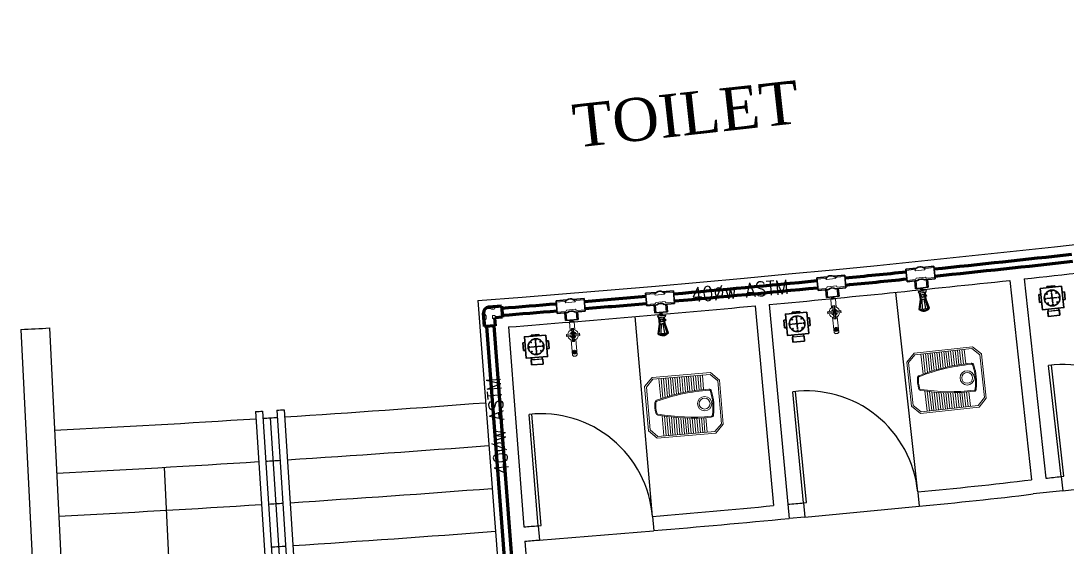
# Model space of a CAD drawing. Header units: metres. Extents: x 159409 to 239023, y 50504 to 95165.
# Drawn here: x 176411 to 177141, y 78708 to 79076 of the extents above; entities that cross this region are included whole.
import ezdxf

# ---------------------------------------------------------------- set-up
doc = ezdxf.new("R2010")
doc.units = ezdxf.units.M
doc.header["$MEASUREMENT"] = 0
doc.linetypes.add('CONTINU', pattern=[0])
for name, color, linetype, lineweight in [('cad-block.com', 7, 'Continuous', 5), ('RJ- ANGLEValve', 1, 'Continuous', 25), ('RJ- D - TEXT', 7, 'Continuous', 20), ('RJ- DRA- FLOOR TRAP', 8, 'Continuous', 30), ('RJ- DRA-WASTE PIPE', 130, 'Continuous', 30), ('RJ- WS - SOLAR HW', 232, 'Continuous', 30), ('RJ- WS- COLD WATER', 152, 'Continuous', 30)]:
    doc.layers.add(name, color=color, linetype=linetype, lineweight=lineweight)
doc.layers.add('TEXT', color=3, linetype='Continuous')
doc.styles.add('DIM', font='times.ttf', dxfattribs={"height": 0.3})
doc.styles.add('RJ', font='romans.shx')

# ---------------------------------------------------------------- blocks, each defined once
blk = doc.blocks.new('A$C48064110')
at = {"lineweight": 5}
for p, q in [((0, 0.467), (0.057, 0.524)), ((0.012, 0.462), (0.062, 0.512)), ((0.057, 0.524), (0.367, 0.524)), ((0.062, 0.512), (0.362, 0.512)), ((0.362, 0.512), (0.412, 0.462)), ((0.367, 0.524), (0.424, 0.467)), ((0, 0.057), (0, 0.467)), ((0.012, 0.062), (0.012, 0.462)), ((0.412, 0.462), (0.412, 0.062)), ((0.424, 0.467), (0.424, 0.057)), ((0.114, 0.4081), (0.012, 0.4081)), ((0.1143, 0.3921), (0.012, 0.3921)), ((0.1148, 0.3761), (0.012, 0.3761)), ((0.3092, 0.3761), (0.412, 0.3761)), ((0.3097, 0.3921), (0.412, 0.3921)), ((0.31, 0.4081), (0.412, 0.4081)), ((0.1155, 0.3601), (0.012, 0.3601)), ((0.1163, 0.3441), (0.012, 0.3441)), ((0.1174, 0.3281), (0.012, 0.3281)), ((0.1186, 0.3121), (0.012, 0.3121)), ((0.1201, 0.2961), (0.012, 0.2961)), ((0.3039, 0.2961), (0.412, 0.2961)), ((0.3054, 0.3121), (0.412, 0.3121)), ((0.3066, 0.3281), (0.412, 0.3281)), ((0.3077, 0.3441), (0.412, 0.3441)), ((0.3085, 0.3601), (0.412, 0.3601)), ((0.1217, 0.2801), (0.012, 0.2801)), ((0.1236, 0.2641), (0.012, 0.2641)), ((0.1256, 0.2481), (0.012, 0.2481)), ((0.1278, 0.2321), (0.012, 0.2321)), ((0.2962, 0.2321), (0.412, 0.2321)), ((0.2984, 0.2481), (0.412, 0.2481)), ((0.3004, 0.2641), (0.412, 0.2641)), ((0.3023, 0.2801), (0.412, 0.2801)), ((0.1302, 0.2161), (0.012, 0.2161)), ((0.1329, 0.2001), (0.012, 0.2001)), ((0.1357, 0.1841), (0.012, 0.1841)), ((0.1387, 0.1681), (0.012, 0.1681)), ((0.1419, 0.1521), (0.012, 0.1521)), ((0.2821, 0.1521), (0.412, 0.1521)), ((0.2853, 0.1681), (0.412, 0.1681)), ((0.2883, 0.1841), (0.412, 0.1841)), ((0.2911, 0.2001), (0.412, 0.2001)), ((0.2938, 0.2161), (0.412, 0.2161)), ((0.1454, 0.1361), (0.012, 0.1361)), ((0.149, 0.1201), (0.012, 0.1201)), ((0.1529, 0.1041), (0.012, 0.1041)), ((0.2711, 0.1041), (0.412, 0.1041)), ((0.275, 0.1201), (0.412, 0.1201)), ((0.2786, 0.1361), (0.412, 0.1361)), ((0.057, 0), (0, 0.057)), ((0.062, 0.012), (0.012, 0.062)), ((0.367, 0), (0.057, 0)), ((0.362, 0.012), (0.062, 0.012)), ((0.412, 0.062), (0.362, 0.012)), ((0.424, 0.057), (0.367, 0))]:
    blk.add_line(p, q, dxfattribs=at)
for radius in [0.05, 0.038]:
    blk.add_circle((0.212, 0.407), radius, dxfattribs=at)
for centre, radius, start, end in [((1.4487, 0.4241), 1.3348, 179.09576, 195.15427), ((0.129, 0.447), 0.015, 90, 187.12502), ((1.4487, 0.4241), 1.3278, 179.07126, 195.17877), ((0.129, 0.447), 0.008, 85.29384, 190.10273), ((0.212, 0.0904), 0.3808, 77.40909, 102.59091), ((0.212, 0.0904), 0.3738, 77.27249, 102.72751), ((-1.0247, 0.4241), 1.3278, 344.82123, 0.92874), ((-1.0247, 0.4241), 1.3348, 344.84573, 0.90424), ((0.295, 0.447), 0.008, 349.89727, 94.70616), ((0.295, 0.447), 0.015, 352.87498, 90), ((0.1752, 0.077), 0.015, 187.12502, 270), ((0.1752, 0.077), 0.008, 184.14731, 273.21794), ((0.2488, 0.077), 0.008, 266.78206, 355.85269), ((0.2488, 0.077), 0.015, 270, 352.87498), ((0.212, 0.3047), 0.2454, 261.38596, 278.61404), ((0.212, 0.3047), 0.2384, 261.24025, 278.75975)]:
    blk.add_arc(centre, radius, start, end, dxfattribs=at)
blk = doc.blocks.new('TRTH')
at = {"color": 42, "ltscale": 8}
for p, q in [((-589.8393, -68.7593), (-589.8393, -67.9795)), ((-589.8193, -68.7593), (-589.8193, -67.9793)), ((-589.8393, -68.7593), (-589.8193, -68.7593)), ((-589.8393, -68.8593), (-589.0393, -68.8593))]:
    blk.add_line(p, q, dxfattribs=at)
blk.add_arc((-589.8193, -68.7593), 0.78, 0, 91.46928, dxfattribs=at)
blk = doc.blocks.new('Floor trap-3')
at = {"layer": 'RJ- DRA- FLOOR TRAP', "color": 8, "lineweight": 0}
for p, q in [((-3.75, 9.09), (-3.75, 12.5)), ((-3.75, 9.09), (3.75, 9.09)), ((-3.75, 9.09), (-3.41, 8.75)), ((-3.41, 8.75), (3.41, 8.75)), ((-3.41, 8.75), (-3.41, 7.5)), ((3.75, 9.09), (3.41, 8.75)), ((3.41, 8.75), (3.41, 7.5)), ((3.75, 9.09), (3.75, 12.5)), ((-7.5, 1.83), (-9, 1.83)), ((7.5, 1.83), (9, 1.83)), ((-7.5, -3.17), (-9, -3.17)), ((7.5, -3.17), (9, -3.17)), ((-2.5, -7.5), (-2.5, -8.32)), ((2.5, -7.5), (2.5, -8.32))]:
    blk.add_line(p, q, dxfattribs=at)
at = {"layer": 'RJ- DRA- FLOOR TRAP', "color": 11, "lineweight": 30}
for p, q in [((-3.64, 0), (3.64, 0)), ((0, 3.64), (0, -3.64))]:
    blk.add_line(p, q, dxfattribs=at)
at = {"layer": 'RJ- DRA- FLOOR TRAP', "color": 126, "lineweight": 30}
blk.add_lwpolyline([(7.5, -7.5), (7.5, 7.5), (-7.5, 7.5), (-7.5, -7.5)], close=True, dxfattribs=at)
blk.add_circle((0, 0), 5.5, dxfattribs=at)
at = {"layer": 'RJ- DRA- FLOOR TRAP', "lineweight": 30, "extrusion": (0, 0, -1)}
for centre, major_axis, start_param, end_param in [((-4.55, 0), (-0.165, 0.165), 3.141593, 9.424778), ((-3.22, 3.22), (0.165, 0.165), 4.712389, 10.995574), ((0, 4.55), (-0.165, 0.165), 3.141593, 9.424778), ((3.22, 3.22), (-0.165, 0.165), 3.141593, 9.424778), ((4.55, 0), (0.165, 0.165), 4.712389, 10.995574)]:
    blk.add_ellipse(centre, major_axis=major_axis, ratio=1, start_param=start_param, end_param=end_param, dxfattribs=at)
at = {"layer": 'RJ- DRA- FLOOR TRAP', "lineweight": 30}
for centre, major_axis, start_param, end_param in [((-3.22, -3.22), (0.165, -0.165), 4.712389, 10.995574), ((0, -4.55), (-0.165, -0.165), 3.141593, 9.424778), ((3.22, -3.22), (-0.165, -0.165), 3.141593, 9.424778)]:
    blk.add_ellipse(centre, major_axis=major_axis, ratio=1, start_param=start_param, end_param=end_param, dxfattribs=at)
at = {"layer": 'RJ- DRA-WASTE PIPE', "lineweight": 30}
for p, q in [((-4.09, 9.09), (-4.09, 12.5)), ((-4.09, 12.5), (4.09, 12.5)), ((-4.09, 9.09), (-3.75, 8.75)), ((-3.75, 8.75), (-3.75, 7.5)), ((4.09, 9.09), (3.75, 8.75)), ((3.75, 8.75), (3.75, 7.5)), ((4.09, 9.09), (4.09, 12.5)), ((-7.5, 2.05), (-9, 2.05)), ((-9, -3.4), (-9, 2.05)), ((7.5, 2.05), (9, 2.05)), ((9, -3.4), (9, 2.05)), ((-7.5, -3.4), (-9, -3.4)), ((7.5, -3.4), (9, -3.4)), ((-2.73, -7.5), (-2.73, -8.32)), ((-2.73, -8.32), (2.73, -8.32)), ((2.73, -7.5), (2.73, -8.32))]:
    blk.add_line(p, q, dxfattribs=at)
blk = doc.blocks.new('A$C12DB153C')
at = {"linetype": 'Continuous', "ltscale": 10}
for p, q in [((-2.78, 0.53), (-0.73, 0.53)), ((-2.78, -1.99), (-2.78, 0.53)), ((1.26, 2.08), (-1.26, 2.08)), ((-1.26, 2.08), (-1.26, 0.53)), ((0.73, 0.53), (2.8, 0.53)), ((1.26, 2.08), (1.26, 0.53)), ((2.8, -1.99), (2.8, 0.53)), ((-2.78, -1.99), (-0.62, -1.99)), ((0.62, -1.99), (2.8, -1.99))]:
    blk.add_line(p, q, dxfattribs=at)
at = {"color": 8, "linetype": 'Continuous', "lineweight": 0}
for p, q in [((-2.78, 0.26), (-1.19, 0.26)), ((-1, 2.08), (-1, 0.53)), ((0.93, 0), (-0.9, 0)), ((1, 2.08), (1, 0.53)), ((2.8, 0.26), (1.22, 0.26)), ((-2.78, -1.73), (-1.19, -1.73)), ((-0.9, -1.47), (0.93, -1.47)), ((2.8, -1.73), (1.22, -1.73))]:
    blk.add_line(p, q, dxfattribs=at)
for centre, start, end in [((-1.19, -0.03), 5.7392, 90), ((1.22, -0.03), 90, 174.2608), ((-1.19, -1.44), 270, 354.2608), ((1.22, -1.44), 185.7392, 270)]:
    blk.add_arc(centre, 0.293, start, end, dxfattribs=at)
at = {"linetype": 'Continuous', "ltscale": 10, "extrusion": (0, 0, -1)}
for centre, start_param, end_param in [((0, 1.55), 3.309118, 4.544863), ((0, -0.9), 2.9928, 4.847677)]:
    blk.add_ellipse(centre, major_axis=(-0.891, 0.891), ratio=1, start_param=start_param, end_param=end_param, dxfattribs=at)
blk = doc.blocks.new('A$C3F2B028C')
at = {"color": 34, "linetype": 'Continuous'}
for points in [[(0, -8), (0, 8)], [(8.1, 5.6), (3.9, 5.6), (3.9, -6.1), (16.2, -6.1), (16.2, 5.6), (11, 5.6)], [(8.1, 3.7), (3.9, 3.7)], [(8.1, 2.5), (8.1, 6.8), (11, 6.8), (11, 2.5)], [(34.5, 7.7), (16.2, 3.7), (11, 3.7)], [(34.5, 3.5), (16.2, 1.7)], [(34.5, -7.7), (16.2, -3.7), (3.9, -3.7)], [(34.5, -3.5), (16.2, -1.7)]]:
    blk.add_lwpolyline(points, dxfattribs=at)
for points in [[(3.9, 5.6, 0.303122), (0, 8)], [(34.5, -10.3, 0.446482), (34.5, 10.3)], [(34.5, -8, 0.372706), (34.5, 8)], [(34.5, -3.4, 0.176556), (34.5, 3.4)], [(0, -8, 0.170448), (3.9, -6.1)]]:
    blk.add_lwpolyline(points, format="xyb", dxfattribs=at)
blk.add_lwpolyline([(34.5, -10.3), (34.5, 10.3), (16.2, 5.7), (16.2, -6.1)], close=True, dxfattribs=at)
for radius in [3.07, 2.68]:
    blk.add_circle((9.5, -0.3), radius, dxfattribs=at)
blk = doc.blocks.new('11')
at = {"layer": 'cad-block.com', "color": 193, "linetype": 'CONTINU'}
for points in [[(2881.4, 12621.8, 0.299875), (2858.2, 12598.7)], [(2916.6, 12598.7, 0.299858), (2893.4, 12621.8)], [(2858.2, 12586.7, 0.299878), (2881.4, 12563.5)], [(2881.4, 12608.6, 0.21619), (2871.4, 12598.7)], [(2871.4, 12586.7, 0.216195), (2881.4, 12576.7)], [(2881.4, 12603.4, 0.138814), (2876.7, 12598.7)], [(2876.7, 12586.7, 0.138819), (2881.4, 12581.9)], [(2881.4, 12603, 0.131669), (2877, 12598.7)], [(2877, 12586.7, 0.131679), (2881.4, 12582.3)], [(2879.4, 12598.7, 0.414466), (2881.4, 12600.7)], [(2881.4, 12584.7, 0.414465), (2879.4, 12586.7)], [(2903.4, 12598.7, 0.216158), (2893.4, 12608.6)], [(2898.1, 12598.7, 0.13877), (2893.4, 12603.4)], [(2897.8, 12598.7, 0.131627), (2893.4, 12603)], [(2893.4, 12600.7, 0.41557), (2895.4, 12598.7)], [(2895.4, 12586.7, 0.414476), (2893.4, 12584.7)], [(2893.4, 12582.3, 0.131637), (2897.8, 12586.7)], [(2893.4, 12581.9, 0.138776), (2898.1, 12586.7)], [(2893.4, 12576.7, 0.216162), (2903.4, 12586.7)], [(2893.4, 12563.5, 0.299861), (2916.6, 12586.7)]]:
    blk.add_lwpolyline(points, format="xyb", dxfattribs=at)
for points in [[(2881.4, 12600.7), (2881.4, 12629.7)], [(2881.4, 12629.7), (2893.4, 12629.7)], [(2887.4, 12555.7), (2887.4, 12629.7)], [(2893.4, 12600.7), (2893.4, 12629.7)], [(2850.4, 12586.7), (2850.4, 12598.7)], [(2850.4, 12598.7), (2879.4, 12598.7)], [(2850.4, 12592.7), (2924.4, 12592.7)], [(2850.4, 12586.7), (2879.4, 12586.7)], [(2879.4, 12598.7), (2887.4, 12592.7)], [(2887.4, 12592.7), (2879.4, 12586.7)], [(2881.4, 12584.7), (2893.4, 12600.7)], [(2881.4, 12600.7), (2887.4, 12592.7)], [(2881.4, 12555.7), (2881.4, 12584.7)], [(2887.4, 12592.7), (2895.4, 12598.7)], [(2895.4, 12586.7), (2887.4, 12592.7)], [(2887.4, 12592.7), (2893.4, 12584.7)], [(2893.4, 12555.7), (2893.4, 12584.7)], [(2895.4, 12598.7), (2924.4, 12598.7)], [(2895.4, 12586.7), (2924.4, 12586.7)], [(2924.4, 12586.7), (2924.4, 12598.7)], [(2881.4, 12555.7), (2893.4, 12555.7)]]:
    blk.add_lwpolyline(points, dxfattribs=at)
blk = doc.blocks.new('A$C09B008CF')
at = {"ltscale": 10}
h = blk.add_hatch(dxfattribs=at)
h.set_pattern_fill('ANSI31', color=193)
h.set_pattern_definition([(45, (-199988.31619, -111860.95241), (-0.08838834765, 0.08838834765), [])])
edge = h.paths.add_edge_path()
edge.add_arc((9.3, 5.3), 1.57, 0, 360)
at = {"color": 193, "ltscale": 10}
for p, q in [((12.5, 47.9), (6, 47.9)), ((6, 1.5), (7.5, 0)), ((7.5, 0), (11, 0)), ((12.5, 1.5), (11, 0))]:
    blk.add_line(p, q, dxfattribs=at)
for radius in [2.74, 1.57]:
    blk.add_circle((9.3, 5.3), radius, dxfattribs=at)
at = {"layer": 'cad-block.com', "color": 193, "linetype": 'CONTINU'}
for points in [[(6, 36.1), (6, 47.9)], [(12.5, 36.1), (12.5, 47.9)], [(6, 1.5), (6, 22.8)], [(12.5, 1.5), (12.5, 22.8)]]:
    blk.add_lwpolyline(points, dxfattribs=at)
at = {"layer": 'cad-block.com', "color": 193, "linetype": 'CONTINU', "xscale": 0.25, "yscale": 0.25, "zscale": 0.25}
blk.add_blockref('11', (-712.6, -3118.7), dxfattribs=at)
blk = doc.blocks.new('A$C0C4120B1')
at = {"color": 8, "linetype": 'Continuous', "lineweight": 5}
for p, q in [((11.91, 15.4), (7.67, 14.28)), ((7.01, 13.28), (5.28, 12.82)), ((8.15, 8.95), (6.59, 8.54)), ((13.46, 9.51), (9.22, 8.39))]:
    blk.add_line(p, q, dxfattribs=at)
for centre, radius, start, end in [((3.85, 10.13), 3.05, 62.05377, 237.38962), ((7.9, 13.42), 0.896, 104.72169, 194.72169), ((8.99, 9.26), 0.896, 194.72169, 284.72169)]:
    blk.add_arc(centre, radius, start, end, dxfattribs=at)
at = {"layer": 'RJ- WS - SOLAR HW', "color": 8, "linetype": 'Continuous', "lineweight": 5}
for p, q in [((2.75, 5.52), (2.21, 7.57)), ((7.08, 6.66), (6.59, 8.54)), ((3.31, 0.2), (2.2, 4.45)), ((9.2, 1.75), (8.09, 6))]:
    blk.add_line(p, q, dxfattribs=at)
for centre, start, end in [((3.06, 4.68), 110.46086, 194.72169), ((7.22, 5.77), 14.72169, 98.98252)]:
    blk.add_arc(centre, 0.896, start, end, dxfattribs=at)
at = {"layer": 'RJ- WS- COLD WATER', "lineweight": 60}
for p, q in [((11.71, 16.18), (2.87, 13.86)), ((11.71, 16.18), (13.67, 8.73)), ((2.53, 0), (0.13, 9.15)), ((13.67, 8.73), (8.56, 7.39)), ((9.98, 1.96), (8.56, 7.39)), ((9.98, 1.96), (2.53, 0))]:
    blk.add_line(p, q, dxfattribs=at)
blk.add_arc((3.85, 10.13), 3.85, 104.72169, 194.72169, dxfattribs=at)

msp = doc.modelspace()

# ---------------------------------------------------------------- linework, layer by layer
at = {"color": 0, "ltscale": 10}
for p, q in [((177100.797, 78894.628, -4.392), (177115.832, 78755.451, -4.392)), ((177110.739, 78895.702, -4.392), (177125.776, 78756.511, -4.392)), ((176729.5, 78880.535, -4.392), (176784.435, 78162.634, -4.392)), ((177036.441, 78747.013, -4.392), (177021.16, 78886.193, -4.392)), ((176922.964, 78876.825, -4.392), (176935.934, 78737.427, -4.392)), ((176932.921, 78877.751, -4.392), (176946.817, 78728.396, -4.392)), ((176851.348, 78729.873, -4.392), (176839.406, 78869.379, -4.392)), ((176750.967, 78862.136, -4.392), (176761.648, 78722.544, -4.392)), ((176574.373, 78803.039, -4.392), (176604.077, 78338.989, -4.392)), ((176579.363, 78803.356, -4.392), (176608.747, 78344.295, -4.392)), ((176589.343, 78803.994, -4.392), (176618.727, 78344.934, -4.392)), ((176594.332, 78804.317, -4.392), (176624.036, 78340.266, -4.392)), ((176584.673, 78798.684, -4.392), (176613.418, 78349.603, -4.392)), ((177136.504, 78757.713, -4.392), (177137.641, 78747.749, -4.392)), ((177036.563, 78746.518, -4.392), (177037.451, 78737.064, -4.392)), ((177137.788, 78747.766, -4.392), (177117.053, 78745.526, -4.392)), ((176956.877, 78739.313, -4.392), (176957.783, 78729.324, -4.392)), ((176851.35, 78729.85, -4.392), (176852.273, 78719.892, -4.392)), ((176957.783, 78729.324, -4.392), (176946.817, 78728.396, -4.392)), ((176771.612, 78723.384, -4.392), (176772.539, 78713.369, -4.392)), ((176762.411, 78712.573, -4.392), (176770.804, 78602.893, -4.392))]:
    msp.add_line(p, q, dxfattribs=at)
at = {"color": 0, "ltscale": 8}
for p, q in [((176410.674, 78860.393, -4.392), (176437.139, 78329.552, -4.392)), ((176430.648, 78861.405, -4.392), (176455.619, 78360.526, -4.392)), ((176510.592, 78764.12, -4.392), (176535.165, 78271.218, -4.392))]:
    msp.add_line(p, q, dxfattribs=at)
at = {"color": 0, "ltscale": 10}
for centre, radius, start, end in [((175811.745, 90873.972, -4.392), 12028.5, 274.3758311, 283.8494076), ((175811.745, 90873.972, -4.392), 12048.5, 276.1893072, 276.9916601), ((175811.745, 90873.972, -4.392), 12048.5, 275.3394, 276.1417529), ((175811.745, 90873.972, -4.392), 12048.5, 274.4709397, 275.2918457), ((175811.745, 90873.972, -4.392), 12028.5, 272.8540821, 272.9493489), ((176811.87, 81237.536, -4.392), 2500.627, 275.152432, 276.981812), ((175811.745, 90873.972, -4.392), 12188.5, 276.1890341, 276.2397837), ((176811.549, 81240.851, -4.392), 2513.958, 275.155503, 276.980018), ((176331.725, 85025.319, -4.392), 6316.855, 274.7184736, 275.4887504), ((175913.79, 90883.063, -4.392), 12188.5, 274.8575322, 274.909372), ((175811.745, 90873.972, -4.392), 12198.5, 274.8932405, 275.3391076), ((175811.745, 90873.972, -4.392), 12188.5, 274.4698469, 274.5168513), ((175811.745, 90873.972, -4.392), 12198.5, 274.4697698, 274.5174869)]:
    msp.add_arc(centre, radius, start, end, dxfattribs=at)
at = {"color": 0, "ltscale": 8}
for radius, start, end in [(12100, 273.7098053, 274.3758308), (12095, 273.615082, 273.6387677), (12100, 273.6387775, 273.6861293), (12095, 273.6861391, 273.7098249), (12100, 272.9483408, 273.6152186), (12130, 273.7096881, 274.3758308), (12130, 272.9483408, 273.6152186), (12130, 273.638836, 273.6860707), (12160, 273.7095715, 274.3758308), (12160, 272.9483408, 273.615335), (12160, 273.6388942, 273.6860124), (12190, 273.7094555, 274.3758307), (12190, 273.6389521, 273.6859543)]:
    msp.add_arc((175811.745, 90873.972, -4.392), radius, start, end, dxfattribs=at)
at = {"layer": 'RJ- WS- COLD WATER', "lineweight": 60}
for p, q in [((176735.533, 78862.447, -4.392), (176790.017, 78150.433, -4.392)), ((176740.59, 78862.857, -4.392), (176761.04, 78595.612, -4.392))]:
    msp.add_line(p, q, dxfattribs=at)
at = {"layer": 'RJ- WS- COLD WATER', "lineweight": 60, "elevation": -4.392}
for points in [[(177039.626, 78887.27), (177039.404, 78889.339)], [(176977.386, 78881.492), (176977.215, 78883.171)], [(176857.678, 78870.207), (176857.504, 78872.281)], [(176795.193, 78865.676), (176795.087, 78866.947)]]:
    msp.add_lwpolyline(points, dxfattribs=at)
at = {"layer": 'RJ- WS- COLD WATER', "linetype": 'Continuous', "ltscale": 10, "elevation": -4.392}
for points in [[(177039.404, 78889.339), (177039.527, 78888.193)], [(176857.504, 78872.281), (176857.6, 78871.133)]]:
    msp.add_lwpolyline(points, dxfattribs=at)
at = {"layer": 'RJ- WS- COLD WATER', "lineweight": 60}
for centre, start, end in [((175812.162, 90867.482, -4.392), 275.8963453, 276.3572744), ((175812.696, 90862.513, -4.392), 275.8963453, 276.3575343), ((175812.162, 90867.482, -4.392), 275.0274593, 275.5059396), ((175812.162, 90867.482, -4.392), 275.5989784, 275.8033064), ((175812.696, 90862.513, -4.392), 275.5988524, 275.8033064), ((175812.696, 90862.513, -4.392), 275.0268994, 275.5058135), ((175812.162, 90867.482, -4.392), 274.7290614, 274.9344211), ((175812.162, 90867.482, -4.392), 274.3758311, 274.3762086), ((175812.162, 90867.482, -4.392), 274.4535856, 274.6360235), ((175812.696, 90862.513, -4.392), 274.4529585, 274.6354636), ((175812.696, 90862.513, -4.392), 274.7285015, 274.9338612)]:
    msp.add_arc(centre, 12028.5, start, end, dxfattribs=at)

# ---------------------------------------------------------------- block references
at = {"color": 6, "ltscale": 10}
for p, xscale, yscale, zscale, rotation in [((176975.187, 78857.276, -4.392), 0.4999999999999999, 0.4999999999999999, 0.4999999999999999, 5.775817798950087), ((176792.553, 78841.504, -4.392), 0.5, 0.5, 0.5, 4.731627113264178)]:
    msp.add_blockref('A$C09B008CF', p, dxfattribs=dict(at, xscale=xscale, yscale=yscale, zscale=zscale, rotation=rotation))
at = {"color": 6, "ltscale": 10, "rotation": 349.9071094788947}
msp.add_blockref('A$C0C4120B1', (176731.719, 78862.784, -4.392), dxfattribs=at)
at = {"color": 7, "yscale": 99.99999999999999, "zscale": 99.99999999999999}
for p, xscale, rotation in [((177032.836, 78801.081, -4.392), -99.99999999999996, 276.2567314584717), ((176849.039, 78784.012, -4.392), -99.99999999999999, 274.8843780201881)]:
    msp.add_blockref('A$C48064110', p, dxfattribs=dict(at, xscale=xscale, rotation=rotation))
at = {"color": 4}
for p, xscale, yscale, zscale, rotation in [((234975.203, 92213.876, -4.392), 99.99999999999991, 99.99999999999991, 99.99999999999991, 6.447783187714987), ((234999.461, 91286.539, -4.392), 99.99999999999991, 99.99999999999991, 99.99999999999991, 5.54898971215497), ((235002.402, 90366.289, -4.392), 99.99999999999994, 99.99999999999994, 99.99999999999994, 4.657762154412088)]:
    msp.add_blockref('TRTH', p, dxfattribs=dict(at, xscale=xscale, yscale=yscale, zscale=zscale, rotation=rotation))
at = {"layer": 'RJ- ANGLEValve', "linetype": 'Continuous', "ltscale": 0.02, "xscale": 0.3633750001504086, "yscale": 0.3633749999623977, "zscale": 0.3633749999999993}
for p, rotation in [((177039.646, 78887.272, -4.392), 276.1382207231651), ((176857.697, 78870.209, -4.392), 274.7906414283187)]:
    msp.add_blockref('A$C3F2B028C', p, dxfattribs=dict(at, rotation=rotation))
at = {"layer": 'RJ- DRA- FLOOR TRAP', "xscale": -1}
for p, rotation in [((177130.261, 78882.321, -4.392), 186.3461938191534), ((176952.309, 78864.357, -4.392), 185.4162897616402), ((176770.108, 78848.392, -4.392), 184.3769695104257)]:
    msp.add_blockref('Floor trap-3', p, dxfattribs=dict(at, rotation=rotation))
at = {"layer": 'RJ- WS- COLD WATER', "linetype": 'Continuous', "ltscale": 10, "xscale": -3.499233740472023, "yscale": 3.499233740446655, "zscale": 3.49923374045335}
for p, rotation in [((177038.623, 78896.567, -4.392), 186.1382207231651), ((176976.473, 78890.403, -4.392), 185.8348321140047), ((176856.894, 78879.525, -4.392), 184.7906414283188), ((176794.476, 78874.191, -4.392), 184.7906414283188)]:
    msp.add_blockref('A$C12DB153C', p, dxfattribs=dict(at, rotation=rotation))

# ---------------------------------------------------------------- texts
at = {"layer": 'RJ- D - TEXT', "lineweight": 20, "style": 'RJ', "width": 0.9}
for rotation, p in [(4.905591, (176878.938, 78879.504, -4.392)), (95.102728, (176751.296, 78759.709, -4.392))]:
    msp.add_text('40%%Cw ASTM', height=10, rotation=rotation, dxfattribs=at).set_placement(p)
at = {"layer": 'TEXT', "lineweight": -2, "ltscale": 2, "insert": (176797.523, 78986.887, -4.392), "char_height": 30, "width": 592.79045, "attachment_point": 7, "rotation": 6.268928, "style": 'DIM'}
msp.add_mtext('{\\C3;TOILET}', dxfattribs=at)

doc.saveas('drawing.dxf')
